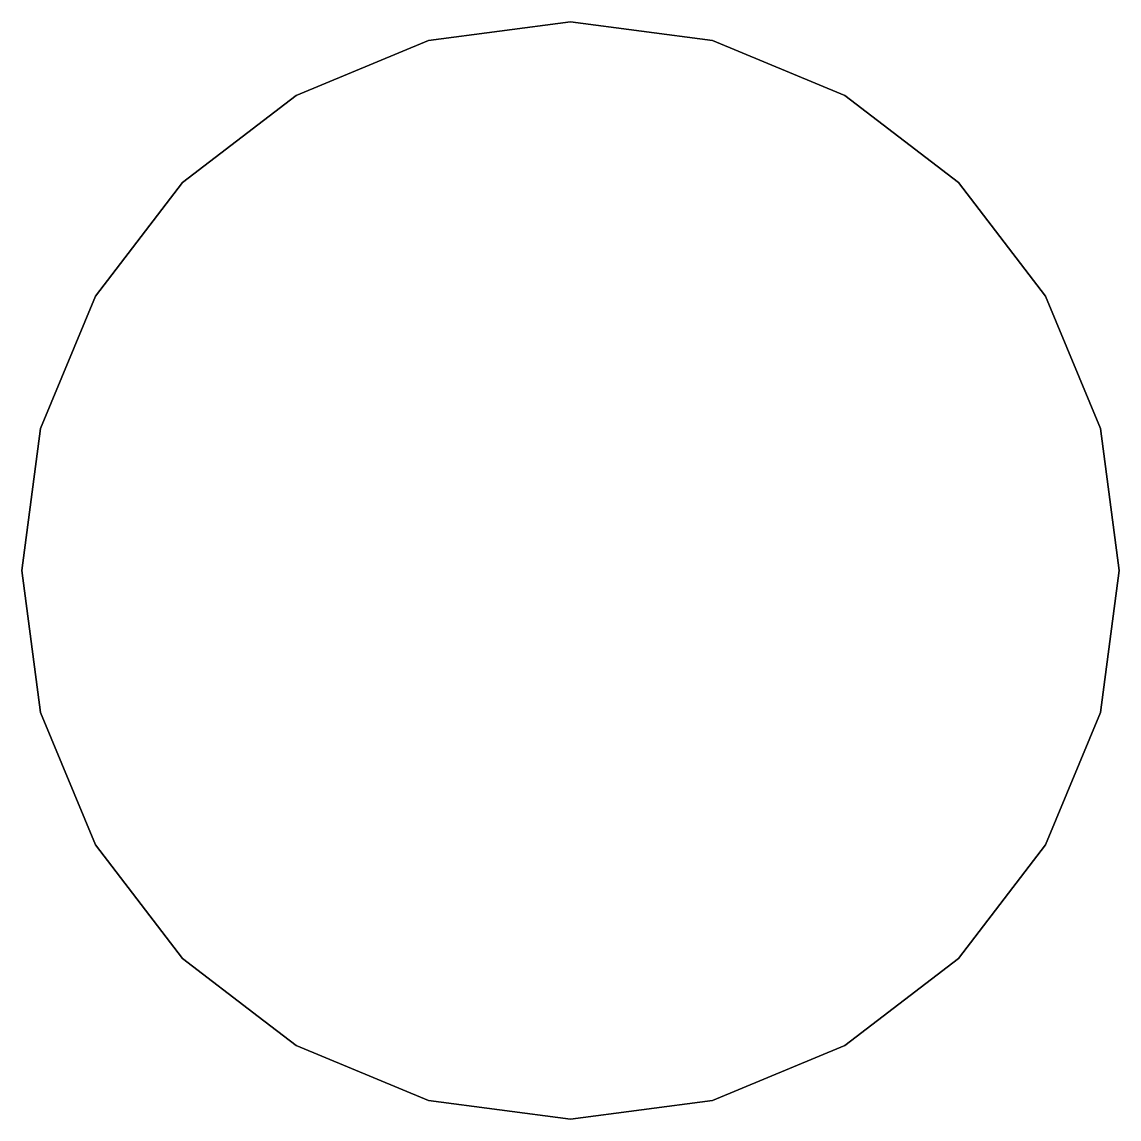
# Model space of a CAD drawing. Header units: metres. Extents: x 0 to 1120, y 0 to 254.
# Drawn here: x 783.45 to 788.55, y 167.34 to 172.44 of the extents above; entities that cross this region are included whole.
import ezdxf

# ---------------------------------------------------------------- set-up
doc = ezdxf.new("R2010")
doc.units = ezdxf.units.M

msp = doc.modelspace()

# ---------------------------------------------------------------- linework, layer by layer
at = {"layer": 'Component#3'}
for p, q in [((785.9996, 172.4386, 6), (785.3396, 172.3517, 6)), ((785.3396, 172.3517), (785.9996, 172.4386)), ((785.9996, 172.4386), (786.6596, 172.3517)), ((785.9996, 172.4386), (785.9996, 172.4386, 6)), ((786.6596, 172.3517, 6), (785.9996, 172.4386, 6)), ((785.3396, 172.3517, 6), (784.7246, 172.097, 6)), ((784.7246, 172.097), (785.3396, 172.3517)), ((785.3396, 172.3517), (785.3396, 172.3517, 6)), ((787.2746, 172.097, 6), (786.6596, 172.3517, 6)), ((786.6596, 172.3517), (786.6596, 172.3517, 6)), ((786.6596, 172.3517), (787.2746, 172.097)), ((784.1965, 171.6917), (784.7246, 172.097)), ((784.7246, 172.097, 6), (784.1965, 171.6917, 6)), ((784.7246, 172.097, 6), (784.7246, 172.097)), ((787.2746, 172.097), (787.2746, 172.097, 6)), ((787.2746, 172.097), (787.8027, 171.6917)), ((787.8027, 171.6917, 6), (787.2746, 172.097, 6)), ((784.1965, 171.6917, 6), (783.7912, 171.1636, 6)), ((783.7912, 171.1636), (784.1965, 171.6917)), ((784.1965, 171.6917), (784.1965, 171.6917, 6)), ((787.8027, 171.6917), (787.8027, 171.6917, 6)), ((788.2079, 171.1636, 6), (787.8027, 171.6917, 6)), ((787.8027, 171.6917), (788.2079, 171.1636)), ((783.5365, 170.5486), (783.7912, 171.1636)), ((783.7912, 171.1636, 6), (783.5365, 170.5486, 6)), ((783.7912, 171.1636), (783.7912, 171.1636, 6)), ((788.2079, 171.1636, 6), (788.2079, 171.1636)), ((788.2079, 171.1636), (788.4627, 170.5486)), ((788.4627, 170.5486, 6), (788.2079, 171.1636, 6)), ((783.5365, 170.5486, 6), (783.4496, 169.8886, 6)), ((783.4496, 169.8886), (783.5365, 170.5486)), ((783.5365, 170.5486), (783.5365, 170.5486, 6)), ((788.4627, 170.5486), (788.4627, 170.5486, 6)), ((788.5496, 169.8886, 6), (788.4627, 170.5486, 6)), ((788.4627, 170.5486), (788.5496, 169.8886)), ((783.4496, 169.8886, 6), (783.4496, 169.8886)), ((783.4496, 169.8886, 6), (783.5365, 169.2286, 6)), ((783.5365, 169.2286), (783.4496, 169.8886)), ((788.5496, 169.8886), (788.4627, 169.2286)), ((788.4627, 169.2286, 6), (788.5496, 169.8886, 6)), ((788.5496, 169.8886, 6), (788.5496, 169.8886)), ((783.5365, 169.2286), (783.5365, 169.2286, 6)), ((783.5365, 169.2286, 6), (783.7912, 168.6136, 6)), ((783.7912, 168.6136), (783.5365, 169.2286)), ((788.4627, 169.2286), (788.2079, 168.6136)), ((788.2079, 168.6136, 6), (788.4627, 169.2286, 6)), ((788.4627, 169.2286, 6), (788.4627, 169.2286)), ((783.7912, 168.6136, 6), (783.7912, 168.6136)), ((783.7912, 168.6136, 6), (784.1965, 168.0855, 6)), ((784.1965, 168.0855), (783.7912, 168.6136)), ((787.8027, 168.0855, 6), (788.2079, 168.6136, 6)), ((788.2079, 168.6136), (787.8027, 168.0855)), ((788.2079, 168.6136), (788.2079, 168.6136, 6)), ((784.1965, 168.0855), (784.1965, 168.0855, 6)), ((784.1965, 168.0855, 6), (784.5476, 167.8161, 6)), ((784.5476, 167.8161), (784.1965, 168.0855)), ((787.8027, 168.0855), (787.2746, 167.6802)), ((787.2746, 167.6802, 6), (787.8027, 168.0855, 6)), ((787.8027, 168.0855), (787.8027, 168.0855, 6)), ((784.5476, 167.8161, 6), (784.5476, 167.8161)), ((784.7246, 167.6802), (784.5476, 167.8161)), ((784.5476, 167.8161, 6), (784.7246, 167.6802, 6)), ((784.7246, 167.6802), (784.7246, 167.6802, 6)), ((785.3396, 167.4255), (784.7246, 167.6802)), ((784.7246, 167.6802, 6), (785.3396, 167.4255, 6)), ((787.2746, 167.6802), (786.6596, 167.4255)), ((786.6596, 167.4255, 6), (787.2746, 167.6802, 6)), ((787.2746, 167.6802, 6), (787.2746, 167.6802)), ((785.9996, 167.3386), (785.3396, 167.4255)), ((785.3396, 167.4255), (785.3396, 167.4255, 6)), ((785.3396, 167.4255, 6), (785.9996, 167.3386, 6)), ((785.9996, 167.3386, 6), (786.6596, 167.4255, 6)), ((786.6596, 167.4255), (785.9996, 167.3386)), ((786.6596, 167.4255), (786.6596, 167.4255, 6)), ((785.9996, 167.3386, 6), (785.9996, 167.3386))]:
    msp.add_line(p, q, dxfattribs=at)

doc.saveas('drawing.dxf')
